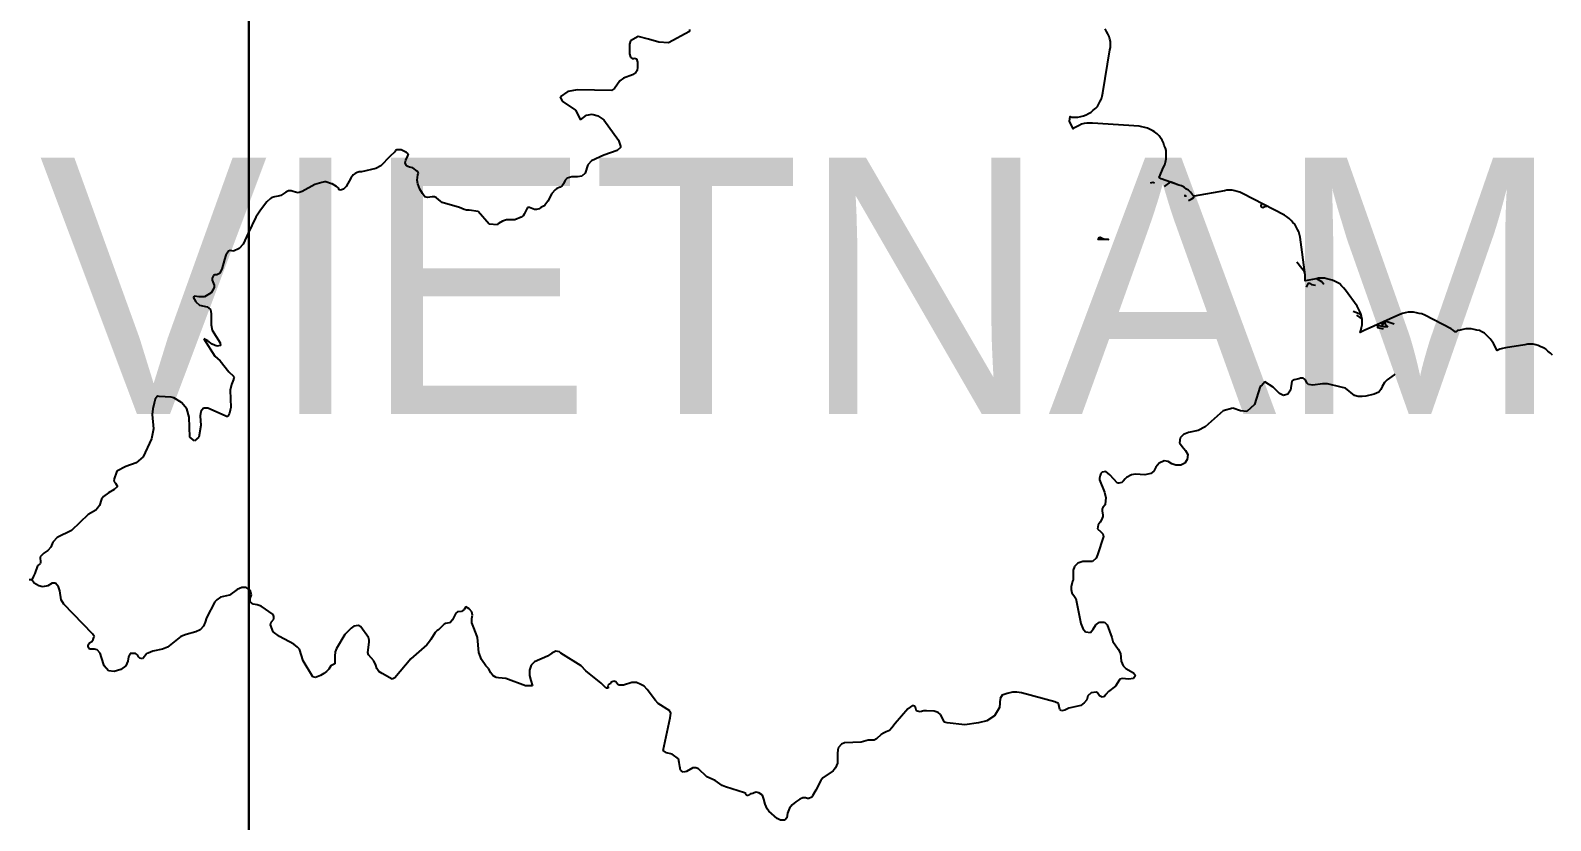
# Model space of a CAD drawing. Header units: metres. Extents: x 0 to 1325, y -1 to 773.
# Drawn here: x 1038.33 to 1062.06, y 298.84 to 311.17 of the extents above; entities that cross this region are included whole.
import ezdxf
from ezdxf.enums import TextEntityAlignment as Align

# ---------------------------------------------------------------- set-up
doc = ezdxf.new("R2010")
doc.units = ezdxf.units.M

msp = doc.modelspace()

# ---------------------------------------------------------------- linework, layer by layer
at = {"layer": 'CUT'}
for points in [[(1041.74, 200.068), (1041.74, 346.528)], [(1041.74, 346.528), (1041.74, 200.068)], [(1062.09, 306.108), (1062.06, 306.138), (1062.02, 306.168), (1061.99, 306.198), (1061.95, 306.218), (1061.91, 306.238), (1061.87, 306.258), (1061.83, 306.268), (1061.79, 306.278), (1061.74, 306.278), (1061.7, 306.278), (1061.66, 306.268), (1061.36, 306.218), (1061.31, 306.208), (1061.27, 306.198), (1061.23, 306.178), (1061.17, 306.288), (1061.15, 306.318), (1061.12, 306.358), (1061.09, 306.388), (1061.06, 306.418), (1061.03, 306.448), (1060.99, 306.468), (1060.95, 306.488), (1060.91, 306.498), (1060.87, 306.508), (1060.82, 306.518), (1060.78, 306.518), (1060.74, 306.518), (1060.69, 306.508), (1060.65, 306.498), (1060.61, 306.488), (1060.58, 306.468), (1060.57, 306.468), (1060.54, 306.498), (1060.51, 306.518), (1060.1, 306.728), (1060.05, 306.748), (1060.01, 306.758), (1059.97, 306.768), (1059.92, 306.778), (1059.88, 306.778), (1059.84, 306.778), (1059.79, 306.768), (1059.75, 306.758), (1059.71, 306.738), (1059.15, 306.488), (1059.11, 306.468), (1059.09, 306.458), (1059.1, 306.488), (1059.11, 306.538), (1059.12, 306.578), (1059.12, 306.628), (1059.12, 306.668), (1059.11, 306.708), (1059.1, 306.758), (1059.08, 306.798), (1059.06, 306.838), (1059.04, 306.868), (1058.86, 307.118), (1058.83, 307.158), (1058.8, 307.188), (1058.77, 307.218), (1058.73, 307.238), (1058.69, 307.258), (1058.65, 307.278), (1058.61, 307.288), (1058.57, 307.298), (1058.53, 307.308), (1058.48, 307.308), (1058.44, 307.308), (1058.4, 307.298), (1058.23, 307.268), (1058.23, 307.318), (1058.23, 307.358), (1058.15, 307.948), (1058.14, 307.988), (1058.13, 308.028), (1058.11, 308.068), (1058.09, 308.108), (1058.07, 308.148), (1058.04, 308.178), (1058.01, 308.208), (1057.98, 308.238), (1057.94, 308.268), (1057.91, 308.288), (1057.25, 308.628), (1057.21, 308.648), (1057.17, 308.658), (1057.13, 308.668), (1057.09, 308.678), (1057.05, 308.678), (1057.01, 308.678), (1056.97, 308.668), (1056.5, 308.588), (1056.49, 308.588), (1056.48, 308.598), (1056.47, 308.608), (1056.44, 308.648), (1056.41, 308.678), (1056.38, 308.698), (1056.34, 308.728), (1056.3, 308.748), (1056.26, 308.758), (1055.98, 308.858), (1055.95, 308.878), (1056.02, 309.038), (1056.04, 309.078), (1056.05, 309.118), (1056.06, 309.168), (1056.06, 309.208), (1056.06, 309.248), (1056.06, 309.298), (1056.05, 309.338), (1056.03, 309.378), (1056.02, 309.418), (1056, 309.458), (1055.97, 309.498), (1055.95, 309.528), (1055.92, 309.558), (1055.88, 309.588), (1055.85, 309.608), (1055.81, 309.628), (1055.77, 309.648), (1055.73, 309.658), (1055.68, 309.668), (1055.64, 309.678), (1054.91, 309.728), (1054.87, 309.728), (1054.82, 309.728), (1054.78, 309.718), (1054.74, 309.708), (1054.7, 309.688), (1054.66, 309.668), (1054.62, 309.648), (1054.61, 309.638), (1054.55, 309.758), (1054.56, 309.828), (1054.59, 309.818), (1054.64, 309.818), (1054.68, 309.818), (1054.73, 309.828), (1054.77, 309.838), (1054.81, 309.858), (1054.85, 309.878), (1054.89, 309.898), (1054.92, 309.928), (1054.96, 309.958), (1054.99, 309.988), (1055.01, 310.028), (1055.03, 310.068), (1055.05, 310.108), (1055.06, 310.148), (1055.07, 310.198), (1055.18, 310.868), (1055.19, 310.908), (1055.19, 310.948), (1055.19, 310.998), (1055.18, 311.038), (1055.17, 311.078), (1055.15, 311.118), (1055.13, 311.158), (1055.11, 311.198)]]:
    msp.add_lwpolyline(points, dxfattribs=at)
msp.add_lwpolyline([(1055.02, 307.948), (1055.03, 307.948), (1055.07, 307.928), (1055.11, 307.918), (1055.16, 307.908), (1055, 307.908), (1055.02, 307.948)], close=True, dxfattribs=at)
at = {"layer": 'SCORE'}
for points in [[(1048.62, 311.158), (1048.29, 310.978)], [(1048.62, 311.188), (1048.62, 311.158)], [(1047.7, 311.008), (1047.68, 310.958)], [(1047.68, 310.958), (1047.68, 310.888)], [(1047.68, 310.888), (1047.68, 310.808)], [(1047.82, 311.078), (1047.7, 311.008)], [(1047.98, 311.038), (1047.82, 311.078)], [(1048.14, 310.988), (1047.98, 311.038)], [(1048.29, 310.978), (1048.14, 310.988)], [(1047.68, 310.808), (1047.7, 310.758)], [(1047.7, 310.758), (1047.73, 310.728)], [(1047.73, 310.728), (1047.76, 310.738)], [(1047.76, 310.738), (1047.79, 310.728)], [(1047.79, 310.728), (1047.81, 310.678)], [(1047.81, 310.678), (1047.81, 310.638)], [(1047.59, 310.428), (1047.53, 310.388)], [(1047.73, 310.478), (1047.59, 310.428)], [(1047.78, 310.518), (1047.73, 310.478)], [(1047.8, 310.548), (1047.78, 310.518)], [(1047.81, 310.598), (1047.8, 310.548)], [(1047.81, 310.638), (1047.81, 310.598)], [(1046.72, 310.218), (1046.6, 310.138)], [(1046.87, 310.248), (1046.72, 310.218)], [(1047.4, 310.238), (1046.87, 310.248)], [(1047.45, 310.268), (1047.4, 310.238)], [(1047.53, 310.388), (1047.45, 310.268)], [(1046.6, 310.138), (1046.63, 310.068)], [(1046.63, 310.068), (1046.84, 309.928)], [(1046.84, 309.928), (1046.92, 309.778)], [(1046.92, 309.778), (1047.01, 309.848)], [(1047.01, 309.848), (1047.1, 309.868)], [(1047.1, 309.868), (1047.19, 309.838)], [(1047.19, 309.838), (1047.28, 309.778)], [(1047.28, 309.778), (1047.51, 309.458)], [(1044.02, 309.278), (1043.94, 309.208)], [(1044.03, 309.298), (1044.02, 309.278)], [(1044.05, 309.308), (1044.03, 309.298)], [(1044.09, 309.308), (1044.05, 309.308)], [(1044.12, 309.308), (1044.09, 309.308)], [(1044.16, 309.288), (1044.12, 309.308)], [(1044.2, 309.268), (1044.16, 309.288)], [(1044.23, 309.248), (1044.2, 309.268)], [(1044.22, 309.218), (1044.23, 309.248)], [(1047.28, 309.228), (1047.09, 309.138)], [(1047.49, 309.298), (1047.28, 309.228)], [(1047.54, 309.348), (1047.49, 309.298)], [(1047.51, 309.458), (1047.54, 309.368)], [(1047.54, 309.368), (1047.54, 309.348)], [(1043.72, 309.018), (1043.5, 308.968)], [(1043.8, 309.058), (1043.72, 309.018)], [(1043.94, 309.208), (1043.8, 309.058)], [(1044.18, 309.108), (1044.19, 309.148)], [(1044.2, 309.058), (1044.18, 309.108)], [(1044.19, 309.148), (1044.22, 309.218)], [(1044.22, 309.048), (1044.2, 309.058)], [(1044.25, 309.038), (1044.22, 309.048)], [(1044.3, 309.028), (1044.25, 309.038)], [(1044.37, 308.978), (1044.3, 309.028)], [(1047.03, 309.078), (1046.99, 308.948)], [(1047.09, 309.138), (1047.03, 309.078)], [(1042.77, 308.768), (1042.57, 308.658)], [(1042.88, 308.798), (1042.77, 308.768)], [(1042.92, 308.808), (1042.88, 308.798)], [(1042.94, 308.808), (1042.92, 308.808)], [(1043.03, 308.778), (1042.94, 308.808)], [(1043.04, 308.778), (1043.03, 308.778)], [(1043.11, 308.738), (1043.04, 308.778)], [(1043.33, 308.868), (1043.26, 308.738)], [(1043.37, 308.918), (1043.33, 308.868)], [(1043.4, 308.938), (1043.37, 308.918)], [(1043.43, 308.958), (1043.4, 308.938)], [(1043.46, 308.968), (1043.43, 308.958)], [(1043.5, 308.968), (1043.46, 308.968)], [(1044.39, 308.948), (1044.37, 308.978)], [(1044.37, 308.838), (1044.38, 308.918)], [(1044.38, 308.778), (1044.37, 308.838)], [(1044.38, 308.918), (1044.39, 308.948)], [(1044.41, 308.698), (1044.38, 308.778)], [(1046.65, 308.778), (1046.63, 308.748)], [(1046.68, 308.838), (1046.65, 308.778)], [(1046.71, 308.868), (1046.68, 308.838)], [(1046.78, 308.888), (1046.71, 308.868)], [(1046.87, 308.888), (1046.78, 308.888)], [(1046.94, 308.898), (1046.87, 308.888)], [(1046.99, 308.948), (1046.94, 308.898)], [(1055.88, 308.788), (1055.85, 308.798), (1055.81, 308.788)], [(1056.41, 308.518), (1056.45, 308.538), (1056.49, 308.568), (1056.49, 308.588), (1056.48, 308.598), (1056.47, 308.608), (1056.44, 308.648), (1056.41, 308.678), (1056.38, 308.698), (1056.34, 308.728), (1056.3, 308.748), (1056.26, 308.758), (1056.13, 308.808), (1056.03, 308.738)], [(1042.08, 308.548), (1042.02, 308.498)], [(1042.1, 308.568), (1042.08, 308.548)], [(1042.14, 308.578), (1042.1, 308.568)], [(1042.2, 308.588), (1042.14, 308.578)], [(1042.24, 308.598), (1042.2, 308.588)], [(1042.27, 308.618), (1042.24, 308.598)], [(1042.32, 308.648), (1042.27, 308.618)], [(1042.36, 308.668), (1042.32, 308.648)], [(1042.4, 308.668), (1042.36, 308.668)], [(1042.43, 308.658), (1042.4, 308.668)], [(1042.47, 308.648), (1042.43, 308.658)], [(1042.51, 308.638), (1042.47, 308.648)], [(1042.57, 308.658), (1042.51, 308.638)], [(1043.14, 308.718), (1043.11, 308.738)], [(1043.15, 308.688), (1043.14, 308.718)], [(1043.17, 308.678), (1043.15, 308.688)], [(1043.22, 308.698), (1043.17, 308.678)], [(1043.26, 308.738), (1043.22, 308.698)], [(1044.45, 308.628), (1044.41, 308.698)], [(1044.49, 308.578), (1044.45, 308.628)], [(1044.53, 308.568), (1044.49, 308.578)], [(1044.6, 308.578), (1044.53, 308.568)], [(1044.64, 308.578), (1044.6, 308.578)], [(1044.67, 308.558), (1044.64, 308.578)], [(1044.73, 308.508), (1044.67, 308.558)], [(1046.47, 308.628), (1046.41, 308.508)], [(1046.52, 308.688), (1046.47, 308.628)], [(1046.55, 308.708), (1046.52, 308.688)], [(1046.6, 308.728), (1046.55, 308.708)], [(1046.63, 308.748), (1046.6, 308.728)], [(1056.34, 308.598), (1056.36, 308.598), (1056.36, 308.578)], [(1041.92, 308.368), (1041.85, 308.258)], [(1042.02, 308.498), (1041.92, 308.368)], [(1044.76, 308.488), (1044.73, 308.508)], [(1045.03, 308.408), (1044.76, 308.488)], [(1045.1, 308.378), (1045.03, 308.408)], [(1045.14, 308.368), (1045.1, 308.378)], [(1045.18, 308.368), (1045.14, 308.368)], [(1045.32, 308.348), (1045.18, 308.368)], [(1045.49, 308.148), (1045.32, 308.348)], [(1046.02, 308.278), (1045.99, 308.258)], [(1046.04, 308.308), (1046.02, 308.278)], [(1046.08, 308.388), (1046.04, 308.308)], [(1046.09, 308.408), (1046.08, 308.388)], [(1046.12, 308.408), (1046.09, 308.408)], [(1046.2, 308.378), (1046.12, 308.408)], [(1046.23, 308.378), (1046.2, 308.378)], [(1046.27, 308.388), (1046.23, 308.378)], [(1046.3, 308.408), (1046.27, 308.388)], [(1046.34, 308.428), (1046.3, 308.408)], [(1046.36, 308.448), (1046.34, 308.428)], [(1046.41, 308.508), (1046.36, 308.448)], [(1057.55, 308.418), (1057.57, 308.408), (1057.59, 308.418), (1057.61, 308.428), (1057.63, 308.428), (1057.58, 308.458), (1057.57, 308.468), (1057.56, 308.468), (1057.55, 308.468), (1057.54, 308.438), (1057.55, 308.418)], [(1041.85, 308.258), (1041.73, 308.008)], [(1045.62, 308.138), (1045.49, 308.148)], [(1045.64, 308.158), (1045.62, 308.138)], [(1045.7, 308.198), (1045.64, 308.158)], [(1045.73, 308.208), (1045.7, 308.198)], [(1045.76, 308.218), (1045.73, 308.208)], [(1045.85, 308.218), (1045.76, 308.218)], [(1045.89, 308.218), (1045.85, 308.218)], [(1045.99, 308.258), (1045.89, 308.218)], [(1041.65, 307.838), (1041.59, 307.768)], [(1041.73, 308.008), (1041.65, 307.838)], [(1041.36, 307.598), (1041.32, 307.448)], [(1041.38, 307.668), (1041.36, 307.598)], [(1041.4, 307.698), (1041.38, 307.668)], [(1041.42, 307.728), (1041.4, 307.698)], [(1041.45, 307.738), (1041.42, 307.728)], [(1041.5, 307.728), (1041.45, 307.738)], [(1041.59, 307.768), (1041.5, 307.728)], [(1041.19, 307.348), (1041.17, 307.308)], [(1041.21, 307.358), (1041.19, 307.348)], [(1041.24, 307.358), (1041.21, 307.358)], [(1041.28, 307.378), (1041.24, 307.358)], [(1041.32, 307.448), (1041.28, 307.378)], [(1058.23, 307.268), (1058.23, 307.318), (1058.23, 307.358), (1058.22, 307.408), (1058.18, 307.458), (1058.1, 307.558)], [(1041.18, 307.118), (1041.15, 307.078)], [(1041.17, 307.308), (1041.17, 307.278)], [(1041.17, 307.278), (1041.2, 307.198)], [(1041.2, 307.168), (1041.18, 307.118)], [(1041.2, 307.198), (1041.2, 307.168)], [(1058.52, 307.208), (1058.49, 307.248), (1058.41, 307.298), (1058.4, 307.298), (1058.23, 307.268)], [(1058.25, 307.168), (1058.26, 307.188), (1058.27, 307.208), (1058.28, 307.228), (1058.3, 307.228), (1058.33, 307.208), (1058.39, 307.198)], [(1040.89, 307.028), (1040.87, 307.008)], [(1040.87, 307.008), (1040.91, 306.938)], [(1040.96, 307.018), (1040.89, 307.028)], [(1040.91, 306.938), (1040.97, 306.888)], [(1041.05, 307.018), (1040.96, 307.018)], [(1040.97, 306.888), (1041.09, 306.858)], [(1041.1, 307.048), (1041.05, 307.018)], [(1041.09, 306.858), (1041.14, 306.818)], [(1041.15, 307.078), (1041.1, 307.048)], [(1041.14, 306.818), (1041.15, 306.748)], [(1041.15, 306.748), (1041.15, 306.578)], [(1059.03, 306.728), (1059.12, 306.668), (1059.11, 306.708), (1059.1, 306.738), (1058.98, 306.788)], [(1059.48, 306.638), (1059.42, 306.608), (1059.44, 306.568), (1059.46, 306.608), (1059.47, 306.618), (1059.48, 306.588), (1059.5, 306.568), (1059.52, 306.548)], [(1059.62, 306.588), (1059.48, 306.638)], [(1041.15, 306.578), (1041.17, 306.498)], [(1041.17, 306.498), (1041.29, 306.298)], [(1059.52, 306.548), (1059.46, 306.548), (1059.36, 306.568), (1059.36, 306.538), (1059.45, 306.518)], [(1041.1, 306.328), (1041.04, 306.358)], [(1041.04, 306.358), (1041.21, 306.088)], [(1041.17, 306.278), (1041.1, 306.328)], [(1041.24, 306.248), (1041.17, 306.278)], [(1041.3, 306.258), (1041.24, 306.248)], [(1041.29, 306.298), (1041.3, 306.258)], [(1041.21, 306.088), (1041.29, 306.018)], [(1041.29, 306.018), (1041.43, 305.848)], [(1041.43, 305.848), (1041.5, 305.778)], [(1041.5, 305.728), (1041.47, 305.648)], [(1041.5, 305.778), (1041.5, 305.768)], [(1041.5, 305.768), (1041.51, 305.758)], [(1041.51, 305.758), (1041.5, 305.738)], [(1041.5, 305.738), (1041.5, 305.728)], [(1057.6, 305.688), (1057.55, 305.628)], [(1057.73, 305.608), (1057.6, 305.688)], [(1058.02, 305.698), (1058, 305.558)], [(1058.06, 305.718), (1058.02, 305.698)], [(1058.13, 305.738), (1058.06, 305.718)], [(1058.16, 305.748), (1058.13, 305.738)], [(1058.2, 305.748), (1058.16, 305.748)], [(1058.23, 305.728), (1058.2, 305.748)], [(1058.26, 305.668), (1058.23, 305.728)], [(1058.28, 305.648), (1058.26, 305.668)], [(1059.47, 305.678), (1059.43, 305.618)], [(1059.51, 305.718), (1059.47, 305.678)], [(1059.62, 305.798), (1059.51, 305.718)], [(1059.63, 305.808), (1059.62, 305.798)], [(1040.31, 305.458), (1040.28, 305.418)], [(1040.32, 305.468), (1040.31, 305.458)], [(1040.34, 305.458), (1040.32, 305.468)], [(1040.53, 305.448), (1040.34, 305.458)], [(1040.57, 305.438), (1040.53, 305.448)], [(1040.69, 305.368), (1040.57, 305.438)], [(1041.47, 305.648), (1041.45, 305.558)], [(1041.45, 305.558), (1041.46, 305.288)], [(1057.53, 305.618), (1057.44, 305.338)], [(1057.55, 305.628), (1057.53, 305.618)], [(1057.83, 305.508), (1057.73, 305.608)], [(1057.89, 305.478), (1057.83, 305.508)], [(1057.96, 305.498), (1057.89, 305.478)], [(1058, 305.558), (1057.96, 305.498)], [(1058.35, 305.638), (1058.28, 305.648)], [(1058.5, 305.658), (1058.35, 305.638)], [(1058.58, 305.658), (1058.5, 305.658)], [(1058.79, 305.608), (1058.58, 305.658)], [(1058.86, 305.588), (1058.79, 305.608)], [(1059, 305.478), (1058.86, 305.588)], [(1059.06, 305.458), (1059, 305.478)], [(1059.12, 305.458), (1059.06, 305.458)], [(1059.18, 305.468), (1059.12, 305.458)], [(1059.31, 305.498), (1059.18, 305.468)], [(1059.38, 305.528), (1059.31, 305.498)], [(1059.41, 305.568), (1059.38, 305.528)], [(1059.43, 305.618), (1059.41, 305.568)], [(1040.24, 305.268), (1040.23, 305.178)], [(1040.26, 305.358), (1040.24, 305.268)], [(1040.28, 305.418), (1040.26, 305.358)], [(1040.77, 305.268), (1040.69, 305.368)], [(1040.81, 305.138), (1040.77, 305.268)], [(1040.99, 305.228), (1040.98, 305.158)], [(1041.03, 305.278), (1040.99, 305.228)], [(1041.1, 305.278), (1041.03, 305.278)], [(1041.37, 305.158), (1041.1, 305.278)], [(1041.44, 305.198), (1041.41, 305.148)], [(1041.45, 305.248), (1041.44, 305.198)], [(1041.46, 305.288), (1041.45, 305.248)], [(1056.95, 305.238), (1056.67, 304.988)], [(1057.1, 305.278), (1056.95, 305.238)], [(1057.22, 305.238), (1057.1, 305.278)], [(1057.32, 305.228), (1057.22, 305.238)], [(1057.44, 305.338), (1057.32, 305.228)], [(1040.25, 304.958), (1040.22, 304.798)], [(1040.23, 305.178), (1040.25, 304.958)], [(1040.82, 304.828), (1040.81, 305.138)], [(1040.99, 305.008), (1040.96, 304.828)], [(1040.98, 305.158), (1040.99, 305.008)], [(1041.39, 305.148), (1041.37, 305.158)], [(1041.41, 305.148), (1041.39, 305.148)], [(1056.67, 304.988), (1056.56, 304.928)], [(1040.22, 304.798), (1040.09, 304.518)], [(1040.89, 304.768), (1040.82, 304.828)], [(1040.96, 304.828), (1040.89, 304.768)], [(1056.28, 304.818), (1056.27, 304.738)], [(1056.27, 304.738), (1056.31, 304.678)], [(1056.33, 304.868), (1056.28, 304.818)], [(1056.41, 304.898), (1056.33, 304.868)], [(1056.56, 304.928), (1056.41, 304.898)], [(1040.09, 304.518), (1039.98, 304.428)], [(1056.31, 304.678), (1056.36, 304.618)], [(1056.36, 304.618), (1056.4, 304.558)], [(1056.4, 304.558), (1056.39, 304.478)], [(1039.68, 304.298), (1039.63, 304.158)], [(1039.82, 304.368), (1039.68, 304.298)], [(1039.98, 304.428), (1039.82, 304.368)], [(1055.04, 304.258), (1055.03, 304.228)], [(1055.06, 304.278), (1055.04, 304.258)], [(1055.12, 304.288), (1055.06, 304.278)], [(1055.18, 304.238), (1055.12, 304.288)], [(1055.58, 304.248), (1055.52, 304.238)], [(1055.73, 304.238), (1055.58, 304.248)], [(1055.82, 304.258), (1055.73, 304.238)], [(1055.87, 304.298), (1055.82, 304.258)], [(1055.9, 304.358), (1055.87, 304.298)], [(1055.95, 304.418), (1055.9, 304.358)], [(1056.03, 304.458), (1055.95, 304.418)], [(1056.09, 304.448), (1056.03, 304.458)], [(1056.15, 304.408), (1056.09, 304.448)], [(1056.21, 304.388), (1056.15, 304.408)], [(1056.29, 304.388), (1056.21, 304.388)], [(1056.35, 304.418), (1056.29, 304.388)], [(1056.39, 304.478), (1056.35, 304.418)], [(1039.64, 304.008), (1039.55, 303.958)], [(1039.63, 304.158), (1039.64, 304.138)], [(1039.64, 304.138), (1039.64, 304.128)], [(1039.64, 304.128), (1039.65, 304.118)], [(1039.69, 304.058), (1039.64, 304.008)], [(1039.65, 304.118), (1039.66, 304.108)], [(1039.66, 304.108), (1039.69, 304.058)], [(1055.03, 304.228), (1055.02, 304.188)], [(1055.02, 304.188), (1055.02, 304.158)], [(1055.02, 304.158), (1055.1, 303.968)], [(1055.3, 304.108), (1055.18, 304.238)], [(1055.32, 304.108), (1055.3, 304.108)], [(1055.37, 304.118), (1055.32, 304.108)], [(1055.39, 304.138), (1055.37, 304.118)], [(1055.42, 304.178), (1055.39, 304.138)], [(1055.44, 304.198), (1055.42, 304.178)], [(1055.52, 304.238), (1055.44, 304.198)], [(1039.44, 303.858), (1039.41, 303.758)], [(1039.47, 303.898), (1039.44, 303.858)], [(1039.55, 303.958), (1039.47, 303.898)], [(1055.11, 303.768), (1055.07, 303.728)], [(1055.1, 303.968), (1055.12, 303.878)], [(1055.12, 303.878), (1055.11, 303.778)], [(1055.11, 303.778), (1055.11, 303.768)], [(1039.23, 303.618), (1038.97, 303.368)], [(1039.35, 303.688), (1039.23, 303.618)], [(1039.38, 303.718), (1039.35, 303.688)], [(1039.41, 303.758), (1039.38, 303.718)], [(1055.05, 303.538), (1055.03, 303.498)], [(1055.07, 303.588), (1055.05, 303.538)], [(1055.07, 303.728), (1055.06, 303.708)], [(1055.06, 303.708), (1055.06, 303.678)], [(1055.06, 303.678), (1055.07, 303.608)], [(1055.07, 303.608), (1055.07, 303.588)], [(1038.97, 303.368), (1038.75, 303.258)], [(1055, 303.458), (1054.99, 303.398)], [(1054.99, 303.398), (1055.04, 303.348)], [(1055.03, 303.498), (1055, 303.458)], [(1055.04, 303.348), (1055.07, 303.318)], [(1055.07, 303.318), (1055.08, 303.278)], [(1038.6, 303.058), (1038.54, 303.018)], [(1038.65, 303.108), (1038.6, 303.058)], [(1038.68, 303.188), (1038.65, 303.108)], [(1038.75, 303.258), (1038.68, 303.188)], [(1055.08, 303.278), (1054.99, 302.988)], [(1038.45, 302.828), (1038.44, 302.818)], [(1038.48, 302.848), (1038.45, 302.828)], [(1038.54, 303.018), (1038.48, 302.958)], [(1038.48, 302.958), (1038.48, 302.938)], [(1038.48, 302.938), (1038.49, 302.888)], [(1038.49, 302.868), (1038.48, 302.848)], [(1038.49, 302.888), (1038.49, 302.868)], [(1054.68, 302.858), (1054.63, 302.808)], [(1054.76, 302.888), (1054.68, 302.858)], [(1054.91, 302.888), (1054.76, 302.888)], [(1054.97, 302.938), (1054.91, 302.888)], [(1054.99, 302.988), (1054.97, 302.938)], [(1038.35, 302.598), (1038.31, 302.598)], [(1038.38, 302.658), (1038.35, 302.598)], [(1038.39, 302.548), (1038.35, 302.598)], [(1038.4, 302.698), (1038.38, 302.658)], [(1038.44, 302.818), (1038.4, 302.698)], [(1054.61, 302.598), (1054.6, 302.578)], [(1054.63, 302.808), (1054.61, 302.748)], [(1054.61, 302.748), (1054.61, 302.598)], [(1038.46, 302.508), (1038.39, 302.548)], [(1038.52, 302.488), (1038.46, 302.508)], [(1038.6, 302.508), (1038.52, 302.488)], [(1038.67, 302.548), (1038.6, 302.508)], [(1038.72, 302.548), (1038.67, 302.548)], [(1038.77, 302.488), (1038.72, 302.548)], [(1038.79, 302.428), (1038.77, 302.488)], [(1038.81, 302.288), (1038.79, 302.428)], [(1041.44, 302.358), (1041.3, 302.328)], [(1041.56, 302.448), (1041.44, 302.358)], [(1041.63, 302.478), (1041.56, 302.448)], [(1041.7, 302.478), (1041.63, 302.478)], [(1041.76, 302.438), (1041.7, 302.478)], [(1041.78, 302.368), (1041.76, 302.438)], [(1041.76, 302.308), (1041.78, 302.368)], [(1054.6, 302.578), (1054.58, 302.488)], [(1054.58, 302.488), (1054.58, 302.448)], [(1054.58, 302.448), (1054.59, 302.398)], [(1054.59, 302.398), (1054.63, 302.338)], [(1038.85, 302.218), (1038.81, 302.288)], [(1039.3, 301.758), (1038.85, 302.218)], [(1041.21, 302.258), (1041.08, 302.008)], [(1041.24, 302.288), (1041.21, 302.258)], [(1041.3, 302.328), (1041.24, 302.288)], [(1041.76, 302.258), (1041.76, 302.308)], [(1041.81, 302.218), (1041.76, 302.258)], [(1041.87, 302.208), (1041.81, 302.218)], [(1041.93, 302.188), (1041.87, 302.208)], [(1042.12, 302.058), (1041.93, 302.188)], [(1045.06, 302.108), (1045, 302.098)], [(1045.1, 302.138), (1045.06, 302.108)], [(1045.13, 302.178), (1045.1, 302.138)], [(1045.18, 302.148), (1045.13, 302.178)], [(1045.22, 302.098), (1045.18, 302.148)], [(1054.63, 302.338), (1054.65, 302.308)], [(1054.65, 302.308), (1054.73, 301.918)], [(1041.03, 301.878), (1040.98, 301.818)], [(1041.06, 301.938), (1041.03, 301.878)], [(1041.08, 302.008), (1041.06, 301.938)], [(1042.08, 301.898), (1042.09, 301.938)], [(1042.12, 301.788), (1042.08, 301.898)], [(1042.09, 301.938), (1042.13, 301.988)], [(1042.13, 302.028), (1042.12, 302.058)], [(1042.13, 301.988), (1042.13, 302.028)], [(1043.38, 301.878), (1043.34, 301.848)], [(1043.45, 301.888), (1043.38, 301.878)], [(1043.49, 301.868), (1043.45, 301.888)], [(1044.79, 301.908), (1044.7, 301.818)], [(1044.81, 301.918), (1044.79, 301.908)], [(1044.87, 301.928), (1044.81, 301.918)], [(1044.89, 301.938), (1044.87, 301.928)], [(1044.92, 301.978), (1044.89, 301.938)], [(1044.97, 302.078), (1044.92, 301.978)], [(1045, 302.098), (1044.97, 302.078)], [(1045.23, 302.048), (1045.22, 302.098)], [(1045.22, 301.998), (1045.23, 302.048)], [(1045.22, 301.928), (1045.22, 301.998)], [(1045.24, 301.878), (1045.22, 301.928)], [(1045.29, 301.758), (1045.24, 301.878)], [(1054.73, 301.918), (1054.76, 301.838)], [(1054.92, 301.828), (1054.96, 301.898)], [(1054.96, 301.898), (1055.02, 301.938)], [(1055.02, 301.938), (1055.1, 301.938)], [(1055.1, 301.938), (1055.14, 301.898)], [(1055.14, 301.898), (1055.21, 301.698)], [(1039.25, 301.618), (1039.29, 301.638)], [(1039.29, 301.638), (1039.31, 301.668)], [(1039.33, 301.708), (1039.3, 301.758)], [(1039.31, 301.668), (1039.32, 301.698)], [(1039.32, 301.698), (1039.33, 301.708)], [(1040.68, 301.718), (1040.47, 301.548)], [(1040.76, 301.748), (1040.68, 301.718)], [(1040.91, 301.788), (1040.76, 301.748)], [(1040.98, 301.818), (1040.91, 301.788)], [(1042.22, 301.718), (1042.12, 301.788)], [(1042.44, 301.598), (1042.22, 301.718)], [(1043.24, 301.748), (1043.11, 301.528)], [(1043.34, 301.848), (1043.24, 301.748)], [(1043.61, 301.698), (1043.49, 301.868)], [(1043.62, 301.658), (1043.61, 301.698)], [(1043.62, 301.628), (1043.62, 301.658)], [(1044.56, 301.638), (1044.52, 301.588)], [(1044.58, 301.668), (1044.56, 301.638)], [(1044.65, 301.778), (1044.58, 301.668)], [(1044.68, 301.808), (1044.65, 301.778)], [(1044.7, 301.818), (1044.68, 301.808)], [(1045.31, 301.698), (1045.29, 301.758)], [(1045.33, 301.468), (1045.31, 301.698)], [(1054.76, 301.838), (1054.8, 301.788)], [(1054.8, 301.788), (1054.88, 301.778)], [(1054.88, 301.778), (1054.92, 301.828)], [(1055.21, 301.698), (1055.23, 301.638)], [(1055.23, 301.638), (1055.31, 301.518)], [(1039.23, 301.588), (1039.25, 301.618)], [(1039.23, 301.548), (1039.23, 301.588)], [(1039.25, 301.518), (1039.23, 301.548)], [(1039.29, 301.518), (1039.25, 301.518)], [(1039.33, 301.518), (1039.29, 301.518)], [(1039.37, 301.508), (1039.33, 301.518)], [(1039.42, 301.458), (1039.37, 301.508)], [(1039.44, 301.388), (1039.42, 301.458)], [(1039.86, 301.398), (1039.85, 301.328)], [(1039.89, 301.448), (1039.86, 301.398)], [(1039.97, 301.448), (1039.89, 301.448)], [(1040, 301.428), (1039.97, 301.448)], [(1040.02, 301.398), (1040, 301.428)], [(1040.04, 301.378), (1040.02, 301.398)], [(1040.15, 301.448), (1040.09, 301.378)], [(1040.17, 301.458), (1040.15, 301.448)], [(1040.24, 301.488), (1040.17, 301.458)], [(1040.39, 301.518), (1040.24, 301.488)], [(1040.47, 301.548), (1040.39, 301.518)], [(1042.5, 301.548), (1042.44, 301.598)], [(1042.53, 301.518), (1042.5, 301.548)], [(1042.59, 301.338), (1042.53, 301.518)], [(1043.09, 301.478), (1043.08, 301.408)], [(1043.08, 301.408), (1043.08, 301.338)], [(1043.11, 301.528), (1043.09, 301.478)], [(1043.6, 301.468), (1043.62, 301.628)], [(1043.61, 301.428), (1043.6, 301.468)], [(1043.69, 301.338), (1043.61, 301.428)], [(1044.52, 301.588), (1044.27, 301.368)], [(1045.37, 301.358), (1045.33, 301.468)], [(1046.4, 301.408), (1046.2, 301.318)], [(1046.47, 301.458), (1046.4, 301.408)], [(1046.53, 301.488), (1046.47, 301.458)], [(1046.59, 301.478), (1046.53, 301.488)], [(1046.61, 301.458), (1046.59, 301.478)], [(1046.93, 301.258), (1046.61, 301.458)], [(1055.31, 301.518), (1055.35, 301.448)], [(1055.35, 301.448), (1055.36, 301.328)], [(1039.48, 301.258), (1039.44, 301.388)], [(1039.55, 301.178), (1039.48, 301.258)], [(1039.64, 301.168), (1039.55, 301.178)], [(1039.74, 301.198), (1039.64, 301.168)], [(1039.82, 301.258), (1039.74, 301.198)], [(1039.85, 301.328), (1039.82, 301.258)], [(1040.08, 301.368), (1040.04, 301.378)], [(1040.09, 301.378), (1040.08, 301.368)], [(1042.74, 301.088), (1042.59, 301.338)], [(1042.95, 301.168), (1042.91, 301.138)], [(1042.99, 301.208), (1042.95, 301.168)], [(1043.02, 301.258), (1042.99, 301.208)], [(1043.08, 301.288), (1043.02, 301.258)], [(1043.08, 301.338), (1043.08, 301.288)], [(1043.72, 301.268), (1043.69, 301.338)], [(1043.74, 301.218), (1043.72, 301.268)], [(1043.77, 301.168), (1043.74, 301.218)], [(1043.82, 301.138), (1043.77, 301.168)], [(1044.27, 301.368), (1044.02, 301.068)], [(1045.44, 301.258), (1045.37, 301.358)], [(1045.48, 301.218), (1045.44, 301.258)], [(1045.52, 301.148), (1045.48, 301.218)], [(1046.15, 301.268), (1046.12, 301.188)], [(1046.12, 301.188), (1046.12, 301.108)], [(1046.2, 301.318), (1046.15, 301.268)], [(1047, 301.178), (1046.93, 301.258)], [(1047.24, 300.988), (1047, 301.178)], [(1055.36, 301.328), (1055.39, 301.258)], [(1055.39, 301.258), (1055.43, 301.218)], [(1055.43, 301.218), (1055.55, 301.148)], [(1042.78, 301.078), (1042.74, 301.088)], [(1042.86, 301.108), (1042.78, 301.078)], [(1042.91, 301.138), (1042.86, 301.108)], [(1043.98, 301.048), (1043.82, 301.138)], [(1044.02, 301.068), (1043.98, 301.048)], [(1045.55, 301.108), (1045.52, 301.148)], [(1045.6, 301.078), (1045.55, 301.108)], [(1045.64, 301.068), (1045.6, 301.078)], [(1045.75, 301.058), (1045.64, 301.068)], [(1046.06, 300.948), (1045.75, 301.058)], [(1046.17, 300.948), (1046.06, 300.948)], [(1046.12, 301.108), (1046.14, 301.028)], [(1046.14, 301.028), (1046.17, 300.948)], [(1047.31, 300.918), (1047.24, 300.988)], [(1047.36, 300.968), (1047.34, 300.948)], [(1047.34, 300.948), (1047.35, 300.928)], [(1047.35, 300.928), (1047.35, 300.908)], [(1047.38, 300.978), (1047.36, 300.968)], [(1047.39, 300.998), (1047.38, 300.978)], [(1047.41, 301.008), (1047.39, 300.998)], [(1047.44, 301.018), (1047.41, 301.008)], [(1047.47, 301.008), (1047.44, 301.018)], [(1047.5, 300.968), (1047.47, 301.008)], [(1047.52, 300.958), (1047.5, 300.968)], [(1047.59, 300.958), (1047.52, 300.958)], [(1047.72, 300.998), (1047.59, 300.958)], [(1047.79, 300.998), (1047.72, 300.998)], [(1047.86, 300.968), (1047.79, 300.998)], [(1047.91, 300.938), (1047.86, 300.968)], [(1047.96, 300.888), (1047.91, 300.938)], [(1055.27, 300.938), (1055.16, 300.858)], [(1055.33, 301.038), (1055.27, 300.938)], [(1055.38, 301.058), (1055.33, 301.048)], [(1055.33, 301.048), (1055.33, 301.038)], [(1055.47, 301.048), (1055.38, 301.058)], [(1055.55, 301.058), (1055.47, 301.048)], [(1055.55, 301.148), (1055.58, 301.108)], [(1055.58, 301.108), (1055.55, 301.058)], [(1047.32, 300.908), (1047.31, 300.918)], [(1047.35, 300.908), (1047.32, 300.908)], [(1048.09, 300.718), (1047.96, 300.888)], [(1048.13, 300.668), (1048.09, 300.718)], [(1053.47, 300.748), (1053.46, 300.608)], [(1053.5, 300.798), (1053.47, 300.748)], [(1053.58, 300.828), (1053.5, 300.798)], [(1053.66, 300.848), (1053.58, 300.828)], [(1053.73, 300.848), (1053.66, 300.848)], [(1053.8, 300.838), (1053.73, 300.848)], [(1054.32, 300.698), (1053.8, 300.838)], [(1054.38, 300.668), (1054.32, 300.698)], [(1054.82, 300.728), (1054.78, 300.678)], [(1054.84, 300.788), (1054.82, 300.728)], [(1054.89, 300.838), (1054.84, 300.788)], [(1054.97, 300.848), (1054.89, 300.838)], [(1054.99, 300.838), (1054.97, 300.848)], [(1055.02, 300.788), (1054.99, 300.838)], [(1055.06, 300.768), (1055.02, 300.788)], [(1055.1, 300.778), (1055.06, 300.768)], [(1055.12, 300.808), (1055.1, 300.778)], [(1055.16, 300.858), (1055.12, 300.808)], [(1048.31, 300.558), (1048.13, 300.668)], [(1048.21, 299.938), (1048.32, 300.448)], [(1048.33, 300.518), (1048.31, 300.558)], [(1048.32, 300.448), (1048.33, 300.518)], [(1052.03, 300.588), (1051.83, 300.358)], [(1052.1, 300.638), (1052.03, 300.588)], [(1052.13, 300.628), (1052.1, 300.638)], [(1052.15, 300.598), (1052.13, 300.628)], [(1052.16, 300.568), (1052.15, 300.598)], [(1052.18, 300.548), (1052.16, 300.568)], [(1052.22, 300.538), (1052.18, 300.548)], [(1052.28, 300.558), (1052.22, 300.538)], [(1052.32, 300.558), (1052.28, 300.558)], [(1052.44, 300.548), (1052.32, 300.558)], [(1052.5, 300.528), (1052.44, 300.548)], [(1052.54, 300.498), (1052.5, 300.528)], [(1052.6, 300.378), (1052.54, 300.498)], [(1053.38, 300.478), (1053.26, 300.398)], [(1053.46, 300.608), (1053.38, 300.478)], [(1054.4, 300.578), (1054.38, 300.668)], [(1054.43, 300.558), (1054.4, 300.578)], [(1054.48, 300.568), (1054.43, 300.558)], [(1054.54, 300.598), (1054.48, 300.568)], [(1054.73, 300.638), (1054.54, 300.598)], [(1054.78, 300.678), (1054.73, 300.638)], [(1051.69, 300.228), (1051.65, 300.208)], [(1051.74, 300.248), (1051.69, 300.228)], [(1051.78, 300.288), (1051.74, 300.248)], [(1051.83, 300.358), (1051.78, 300.288)], [(1052.64, 300.368), (1052.6, 300.378)], [(1052.92, 300.338), (1052.64, 300.368)], [(1053.13, 300.368), (1052.92, 300.338)], [(1053.26, 300.398), (1053.13, 300.368)], [(1050.94, 299.978), (1050.93, 299.898)], [(1050.99, 300.038), (1050.94, 299.978)], [(1051.04, 300.058), (1050.99, 300.038)], [(1051.3, 300.068), (1051.04, 300.058)], [(1051.41, 300.098), (1051.3, 300.068)], [(1051.5, 300.098), (1051.41, 300.098)], [(1051.54, 300.118), (1051.5, 300.098)], [(1051.61, 300.188), (1051.54, 300.118)], [(1051.65, 300.208), (1051.61, 300.188)], [(1048.26, 299.898), (1048.21, 299.938)], [(1048.35, 299.878), (1048.26, 299.898)], [(1048.45, 299.808), (1048.35, 299.878)], [(1048.46, 299.748), (1048.45, 299.808)], [(1048.47, 299.688), (1048.46, 299.748)], [(1050.93, 299.738), (1050.9, 299.668)], [(1050.93, 299.898), (1050.93, 299.888)], [(1050.93, 299.888), (1050.93, 299.738)], [(1048.48, 299.628), (1048.47, 299.688)], [(1048.52, 299.598), (1048.48, 299.628)], [(1048.57, 299.608), (1048.52, 299.598)], [(1048.67, 299.668), (1048.57, 299.608)], [(1048.72, 299.668), (1048.67, 299.668)], [(1048.76, 299.648), (1048.72, 299.668)], [(1048.89, 299.528), (1048.76, 299.648)], [(1049.02, 299.468), (1048.89, 299.528)], [(1050.7, 299.508), (1050.67, 299.468)], [(1050.86, 299.618), (1050.7, 299.508)], [(1050.88, 299.638), (1050.86, 299.618)], [(1050.9, 299.668), (1050.88, 299.638)], [(1049.13, 299.388), (1049.02, 299.468)], [(1049.18, 299.368), (1049.13, 299.388)], [(1049.48, 299.278), (1049.18, 299.368)], [(1049.5, 299.268), (1049.48, 299.278)], [(1049.5, 299.258), (1049.5, 299.268)], [(1049.61, 299.268), (1049.58, 299.258)], [(1049.63, 299.278), (1049.61, 299.268)], [(1049.66, 299.288), (1049.63, 299.278)], [(1049.7, 299.278), (1049.66, 299.288)], [(1049.76, 299.238), (1049.7, 299.278)], [(1050.59, 299.318), (1050.54, 299.228)], [(1050.67, 299.468), (1050.59, 299.318)], [(1049.51, 299.238), (1049.5, 299.258)], [(1049.53, 299.228), (1049.51, 299.238)], [(1049.54, 299.238), (1049.53, 299.228)], [(1049.57, 299.258), (1049.54, 299.238)], [(1049.58, 299.258), (1049.57, 299.258)], [(1049.78, 299.178), (1049.76, 299.238)], [(1049.8, 299.098), (1049.78, 299.178)], [(1049.83, 299.028), (1049.8, 299.098)], [(1049.86, 298.988), (1049.83, 299.028)], [(1050.18, 299.038), (1050.15, 298.958)], [(1050.22, 299.088), (1050.18, 299.038)], [(1050.28, 299.138), (1050.22, 299.088)], [(1050.34, 299.178), (1050.28, 299.138)], [(1050.39, 299.198), (1050.34, 299.178)], [(1050.43, 299.198), (1050.39, 299.198)], [(1050.46, 299.188), (1050.43, 299.198)], [(1050.48, 299.188), (1050.46, 299.188)], [(1050.53, 299.208), (1050.48, 299.188)], [(1050.54, 299.228), (1050.53, 299.208)], [(1049.99, 298.878), (1049.86, 298.988)], [(1050.04, 298.848), (1049.99, 298.878)], [(1050.11, 298.848), (1050.04, 298.848)], [(1050.14, 298.888), (1050.11, 298.848)], [(1050.15, 298.958), (1050.14, 298.888)]]:
    msp.add_lwpolyline(points, dxfattribs=at)

# ---------------------------------------------------------------- texts
at = {"layer": 'ENGRAVE'}
msp.add_text('VIETNAM', height=4, dxfattribs=at).set_placement((1050.355, 305.187), align=Align.CENTER)

doc.saveas('drawing.dxf')
